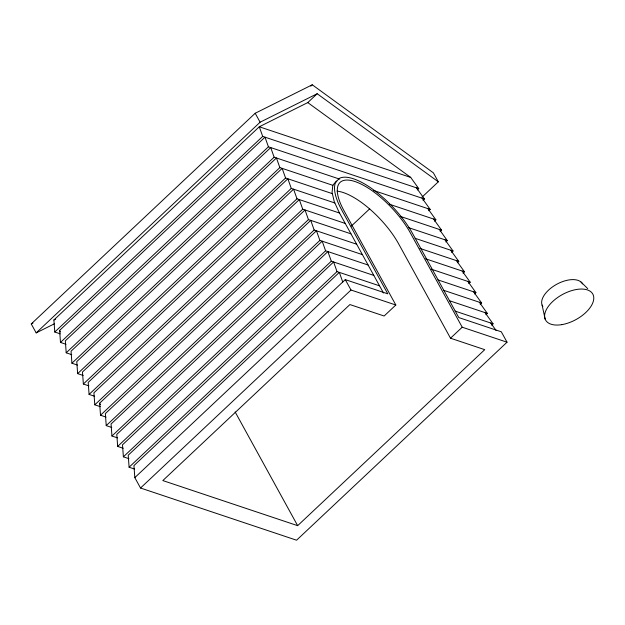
<?xml version="1.0" encoding="UTF-8"?>
<svg xmlns="http://www.w3.org/2000/svg" width="625" height="625" viewBox="0 0 625 625"><rect width="100%" height="100%" fill="white"/><g stroke="black" fill="none" stroke-linecap="round" stroke-linejoin="round"><path stroke-width="0.94" d="M336.391 180.984L332.805 185.375L332.07 192.406L334.234 201.609L339.156 212.359L383.508 293.031M54.328 323.828L36.172 332.891L31.25 323.938L255.195 113.258L312.258 84.789L433.398 172.859L438.32 181.812L421.969 197.195M36.172 332.891L260.109 122.203L317.18 93.734L438.32 181.812M60.312 333.875L54.773 332.023L53.898 320L259.281 126.773L307.773 102.586L317.18 93.734M310.836 86.125L312.258 84.789M54.773 332.023L262.695 136.406L418.734 188.594L417.312 189.93M66.023 344.273L60.484 342.422L59.617 330.398L265 137.172L268.414 146.805L424.453 198.992L423.031 200.328M60.484 342.422L268.414 146.805M71.742 354.672L66.203 352.82L274.133 157.203L339.773 179.156M77.461 365.078L71.922 363.219L279.852 167.602L332.844 185.328M83.18 375.477L77.641 373.625L285.57 178.008L332.367 193.656M88.898 385.875L83.359 384.023L291.281 188.406L334.867 202.984M94.617 396.273L89.078 394.422L297 198.805L339.523 213.031M100.328 406.672L94.789 404.82L302.719 209.203L345.242 223.43M106.047 417.078L100.508 415.227L99.641 403.203L305.023 209.977L308.438 219.609L350.961 233.828M100.508 415.227L308.438 219.609M111.766 427.477L106.227 425.625L314.156 230.008L356.68 244.227M117.484 437.875L111.945 436.023L319.875 240.406L362.398 254.625M351.258 226.164L369.688 208.828M123.203 448.273L117.664 446.422L325.594 250.805L368.117 265.031M128.922 458.68L123.383 456.82L331.305 261.203L373.828 275.43M134.641 469.078L129.094 467.227L337.023 271.609L379.547 285.828M134.812 477.625L345.281 279.617L387.805 293.836L341.703 209.969A57.906 21.547 46.7 0 1 335.352 182.984L338.938 178.594A57.906 21.547 46.7 0 1 412.688 233.711L458.797 317.578L501.32 331.805L507.039 342.203L296.57 540.211L140.531 488.023L134.812 477.625L133.945 465.602L339.328 272.375L342.742 282.008M428.75 210.727L430.164 209.398L422.148 198.227M140.531 488.023L351 290.016L395.828 305.008L384.133 316.008L349.914 304.562L162.828 480.57L297.656 525.664L484.734 349.664L450.516 338.211L398.688 243.945A54.148 20.148 46.7 0 0 337.094 191.148M434.469 221.133L435.883 219.797L427.859 208.625M440.18 231.531L441.602 230.195L433.578 219.023M445.898 241.93L447.32 240.594L439.297 229.422M451.617 252.328L453.039 250.992L445.016 239.828M457.336 262.734L458.758 261.398L450.734 250.227M463.055 273.133L464.469 271.797L456.453 260.625M468.773 283.531L470.188 282.195L462.164 271.023M474.484 293.93L475.906 292.594L467.883 281.422M480.203 304.328L481.625 302.992L473.602 291.828M450.516 338.211L462.211 327.211L507.039 342.203M485.922 314.734L487.344 313.398L479.32 302.227M491.641 325.133L493.062 323.797L485.039 312.625M31.25 323.938L32.977 323.078M53.898 320L55.633 319.141M418.734 188.594L410.711 177.422L259.281 126.773L262.695 136.406M373.703 190.508L430.164 209.398M389.344 204.227L435.883 219.797M400.25 216.367L441.602 230.195M408.328 227.555L447.32 240.594M415.086 238.305L453.039 250.992M419.891 248.398L458.758 261.398M425.602 258.797L464.469 271.797M431.32 269.195L470.188 282.195M437.953 279.898L475.906 292.594M443.672 290.305L481.625 302.992M449.391 300.703L487.344 313.398M455.109 311.102L493.062 323.797M307.773 102.586L410.711 177.422M581.039 282.047L587.742 288.656M416.43 187.82L424.453 198.992M490.758 323.023L496.102 330.469M462.211 327.211L410.383 232.938A54.148 20.148 46.7 0 0 355.047 181.555A54.148 20.148 46.7 0 0 344.008 210.734L395.828 305.008M255.195 113.258L260.109 122.203M345.281 279.617L351 290.016M235.141 411.945L297.656 525.664M59.617 330.398L60.492 332M99.641 403.203L100.516 404.805M337.023 271.609L333.609 261.977L128.227 455.203L129.094 467.227M331.305 261.203L327.898 251.578L122.508 444.805L123.383 456.82M325.594 250.805L322.18 241.18L116.789 434.406L117.664 446.422M319.875 240.406L316.461 230.773L111.07 424L111.945 436.023M314.156 230.008L310.742 220.375L105.359 413.602L106.227 425.625M302.719 209.203L299.305 199.578L93.922 392.805L94.789 404.82M297 198.805L293.586 189.18L88.203 382.398L89.078 394.422M291.281 188.406L287.875 178.773L82.484 372L83.359 384.023M285.57 178.008L282.156 168.375L76.766 361.602L77.641 373.625M279.852 167.602L276.438 157.977L71.055 351.203L71.922 363.219M274.133 157.203L270.719 147.578L65.336 340.805L66.203 352.82M542.109 305.125L545.148 319.141M542.859 306.516A22.852 12.078 -28.8 0 1 556.109 284.609A22.852 12.078 -28.8 0 1 582.547 283.914M561.672 324.664A26.945 14.242 -28.8 0 0 593.227 294.977A26.945 14.242 -28.8 0 0 552.672 301.531A26.945 14.242 -28.8 0 0 561.672 324.664"/></g></svg>
